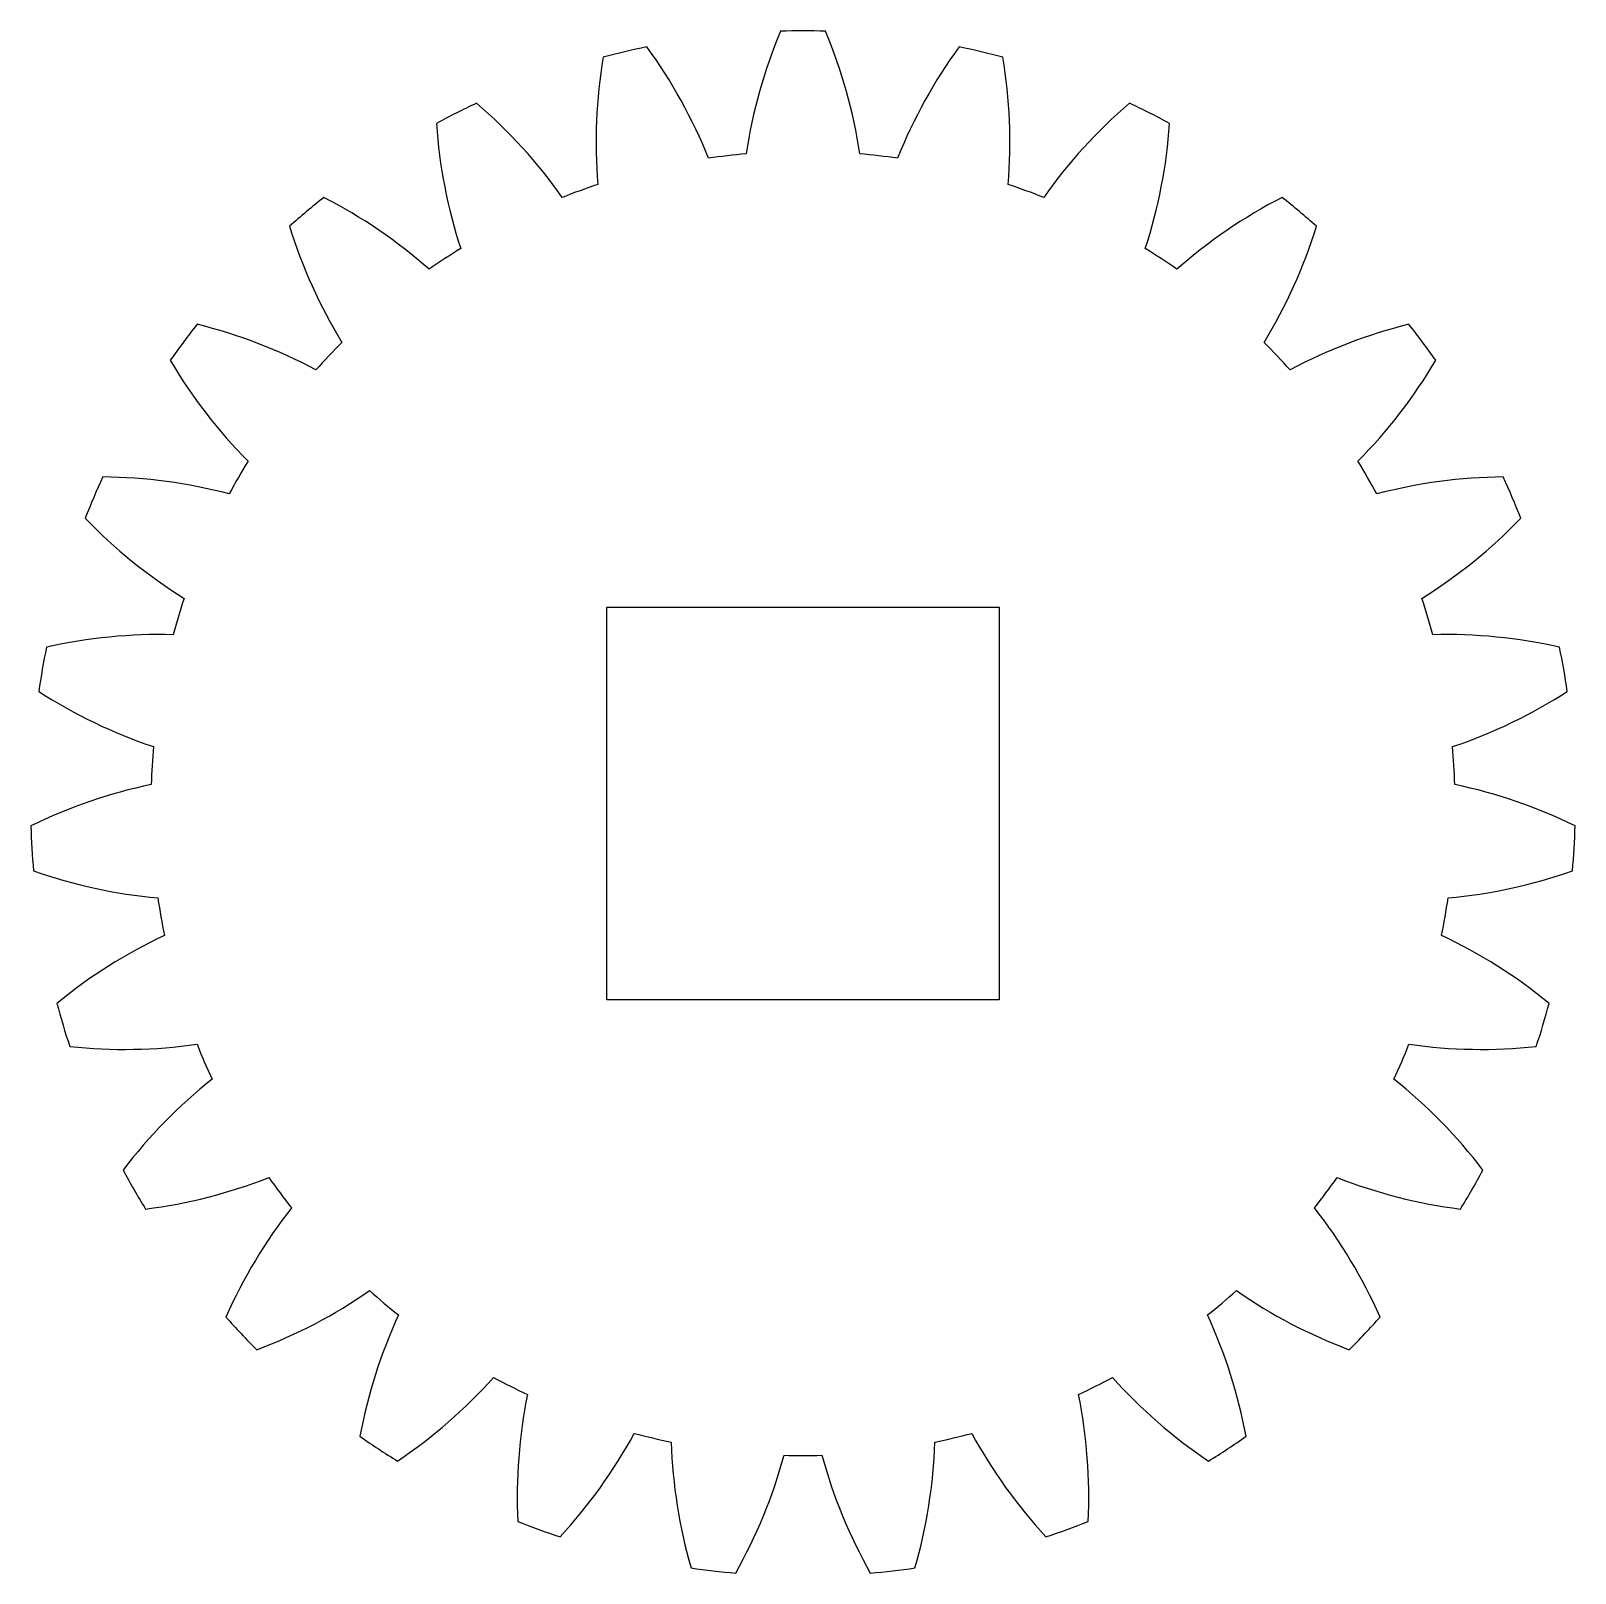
# Model space of a CAD drawing. Header units: inches. Extents: x -0.37 to 0.368, y -0.37 to 0.367.
import ezdxf

# ---------------------------------------------------------------- set-up
doc = ezdxf.new("R2010")
doc.units = ezdxf.units.IN
doc.header["$MEASUREMENT"] = 0

msp = doc.modelspace()

# ---------------------------------------------------------------- linework, layer by layer
msp.add_lwpolyline([(-0.09646, 0.354, 0.062314), (-0.09892, 0.29321, 0.014545), (-0.11595, 0.28701, 0.062314), (-0.15692, 0.332, 0.014545), (-0.1761, 0.32236, 0.062314), (-0.16448, 0.26264, 0.014545), (-0.17962, 0.25268, 0.062314), (-0.22986, 0.28701, 0.014545), (-0.2463, 0.27321, 0.062314), (-0.22122, 0.21777, 0.014545), (-0.23366, 0.20459, 0.062314), (-0.29045, 0.22641, 0.014545), (-0.30328, 0.20919, 0.062314), (-0.26609, 0.16103, 0.014545), (-0.27515, 0.14534, 0.062314), (-0.33544, 0.15347, 0.014545), (-0.34395, 0.13375, 0.062314), (-0.29665, 0.09548, 0.014545), (-0.30185, 0.07811, 0.062314), (-0.3624, 0.07212, 0.014545), (-0.36613, 0.05098, 0.062314), (-0.31128, 0.02463, 0.014545), (-0.31234, 0.00654, 0.062314), (-0.36987, -0.01325, 0.014545), (-0.36862, -0.03469, 0.062314), (-0.30918, -0.04767, 0.014545), (-0.30603, -0.06552, 0.062314), (-0.35745, -0.09805, 0.014545), (-0.35129, -0.11861, 0.062314), (-0.29046, -0.11754, 0.014545), (-0.28328, -0.13418, 0.062314), (-0.32581, -0.17769, 0.014545), (-0.31507, -0.19628, 0.062314), (-0.25613, -0.18121, 0.014545), (-0.24531, -0.19574, 0.062314), (-0.27665, -0.24789, 0.014545), (-0.26192, -0.26351, 0.062314), (-0.20804, -0.23524, 0.014545), (-0.19416, -0.24689, 0.062314), (-0.21263, -0.30486, 0.014545), (-0.1947, -0.31666, 0.062314), (-0.14879, -0.27673, 0.014545), (-0.13259, -0.28487, 0.062314), (-0.1372, -0.34553, 0.014545), (-0.11703, -0.35288, 0.062314), (-0.08156, -0.30344, 0.014545), (-0.06393, -0.30762, 0.062314), (-0.05442, -0.36771, 0.014545), (-0.0331, -0.37021, 0.062314), (-0.00999, -0.31392, 0.014545), (0.00813, -0.31392, 0.062314), (0.03124, -0.37021, 0.014545), (0.05256, -0.36771, 0.062314), (0.06207, -0.30762, 0.014545), (0.0797, -0.30344, 0.062314), (0.11517, -0.35288, 0.014545), (0.13534, -0.34553, 0.062314), (0.13073, -0.28487, 0.014545), (0.14693, -0.27673, 0.062314), (0.19284, -0.31666, 0.014545), (0.21077, -0.30486, 0.062314), (0.1923, -0.24689, 0.014545), (0.20618, -0.23524, 0.062314), (0.26006, -0.26351, 0.014545), (0.27479, -0.24789, 0.062314), (0.24344, -0.19574, 0.014545), (0.25427, -0.18121, 0.062314), (0.31321, -0.19628, 0.014545), (0.32395, -0.17769, 0.062314), (0.28142, -0.13418, 0.014545), (0.2886, -0.11754, 0.062314), (0.34943, -0.11861, 0.014545), (0.35559, -0.09805, 0.062314), (0.30417, -0.06552, 0.014545), (0.30732, -0.04767, 0.062314), (0.36676, -0.03469, 0.014545), (0.36801, -0.01325, 0.062314), (0.31047, 0.00654, 0.014545), (0.30942, 0.02463, 0.062314), (0.36427, 0.05098, 0.014545), (0.36054, 0.07212, 0.062314), (0.29999, 0.07811, 0.014545), (0.29479, 0.09548, 0.062314), (0.34209, 0.13375, 0.014545), (0.33358, 0.15347, 0.062314), (0.27328, 0.14534, 0.014545), (0.26422, 0.16103, 0.062314), (0.30141, 0.20919, 0.014545), (0.28859, 0.22641, 0.062314), (0.2318, 0.20459, 0.014545), (0.21936, 0.21777, 0.062314), (0.24444, 0.27321, 0.014545), (0.22799, 0.28701, 0.062314), (0.17776, 0.25268, 0.014545), (0.16262, 0.26264, 0.062314), (0.17424, 0.32236, 0.014545), (0.15506, 0.332, 0.062314), (0.11409, 0.28701, 0.014545), (0.09706, 0.29321, 0.062314), (0.0946, 0.354, 0.014545), (0.07371, 0.35895, 0.062314), (0.04422, 0.30573, 0.014545), (0.02622, 0.30783, 0.062314), (0.0098, 0.36642, 0.014545), (-0.01167, 0.36642, 0.062314), (-0.02808, 0.30783, 0.014545), (-0.04608, 0.30573, 0.062314), (-0.07557, 0.35895, 0.014545)], format="xyb", close=True)
msp.add_lwpolyline([(0.09282, 0.09123), (0.09282, -0.09627), (-0.09468, -0.09627), (-0.09468, 0.09123)], close=True)

doc.saveas('drawing.dxf')
